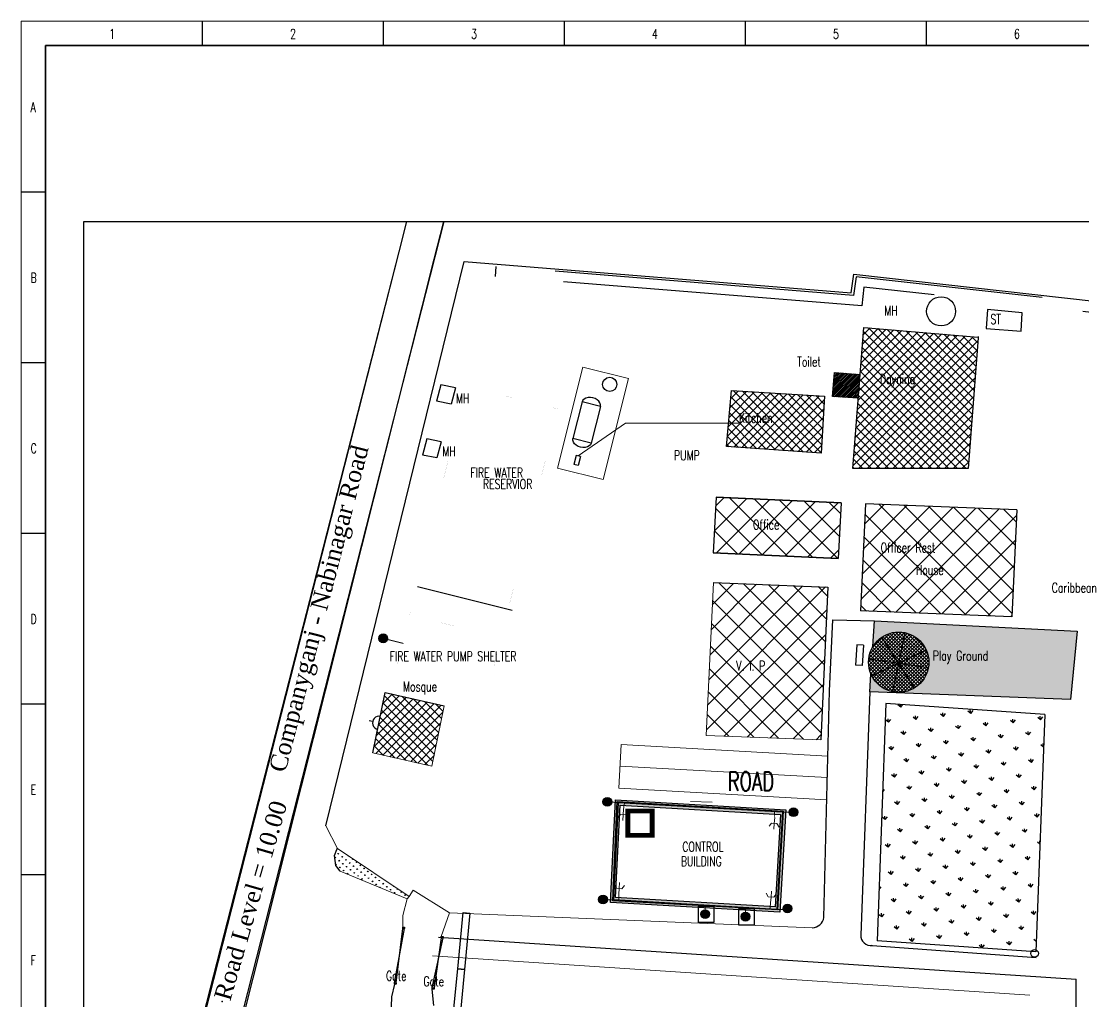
# Model space of a CAD drawing. Header units: inches. Extents: x 517790 to 538444, y 301815 to 302461.
# Drawn here: x 517789.9 to 517902.6, y 302357.3 to 302461.4 of the extents above; entities that cross this region are included whole.
import ezdxf
from ezdxf.enums import TextEntityAlignment as Align

# ---------------------------------------------------------------- set-up
doc = ezdxf.new("R2010")
doc.units = ezdxf.units.IN
doc.header["$MEASUREMENT"] = 0
for name, pattern in [('DASHDOT', [25.4, 12.7, -6.35, 0, -6.35]), ('DASHED2', [9.525, 6.35, -3.175]), ('DIVIDE', [31.75, 12.7, -6.35, 0, -6.35, 0, -6.35])]:
    doc.linetypes.add(name, pattern=pattern)
doc.layers.add('Layout', color=6, linetype='Continuous', lineweight=15)
for name, color, linetype in [('电气-接地设计-接地线', 3, '接地线'), ('电缆敷设层', 1, 'Continuous'), ('硅胶总平面底图0804', 253, 'Continuous')]:
    doc.layers.add(name, color=color, linetype=linetype)
doc.styles.add('EESLTYPE', font='TXT.shx')
doc.styles.add('HZTXT', font='simplexs.shx', dxfattribs={"width": 0.7, "bigfont": 'hztxt.shx'})
doc.styles.add('HZTXTS', font='SIMPLEXS.shx', dxfattribs={"width": 0.7, "height": 800, "bigfont": 'HZTXT.shx'})
doc.styles.add('TEG BORDER', font='txt_qlt.shx', dxfattribs={"width": 0.7, "bigfont": 'hztxt.shx'})
doc.styles.add('TR', font='times.ttf')
doc.linetypes.add('接地线', pattern='A,500,["/",EESLTYPE,S=200,R=0,X=0,Y=-100],-200,60,-200', length=960)
doc.linetypes.add('组180_接地线', pattern='A,500,["/",EESLTYPE,S=200,R=-180,X=0,Y=100],-200,60,-200', length=960)
pattern_1 = [(45, (212697.14895, -2411906.5848), (-0.45666758436, 0.45666758436), []), (135, (212697.14895, -2411906.5848), (-0.45666758436, -0.45666758436), [])]
pattern_2 = [(45, (212697.149, -2411906.5848), (-1.267038796, 1.267038796), []), (135, (212697.149, -2411906.5848), (-1.267038796, -1.267038796), [])]

# ---------------------------------------------------------------- blocks, each defined once
blk = doc.blocks.new('PTJD2')
at = {"linetype": 'Continuous'}
blk.add_hatch(color=0, dxfattribs=at).paths.add_polyline_path([(150, 0, 1), (-150, 0, 1)])
at = {"color": 0, "linetype": 'Continuous'}
blk.add_circle((0, 0), 150, dxfattribs=at)
blk = doc.blocks.new('DOT-1', base_point=(100, 100))
blk.add_point((100, 100))
blk = doc.blocks.new('240 BORDER A2')
for p, q in [((37.12, 420), (37.12, 415)), ((74.25, 420), (74.25, 415)), ((111.38, 420), (111.38, 415)), ((148.5, 420), (148.5, 415)), ((185.63, 420), (185.63, 415)), ((0, 385), (5, 385)), ((0, 350), (5, 350)), ((0, 315), (5, 315)), ((0, 280), (5, 280)), ((0, 245), (5, 245))]:
    blk.add_line(p, q)
at = {"linetype": 'Continuous'}
for p, q in [((489, 415), (5, 415)), ((5, 415), (5, 5))]:
    blk.add_line(p, q, dxfattribs=at)
at = {"color": 5, "lineweight": 15}
blk.add_lwpolyline([(0, 420), (594, 420), (594, 0), (0, 0)], close=True, dxfattribs=at)
blk.add_lwpolyline([(5, 415), (589, 415), (589, 5), (5, 5)], close=True)
at = {"char_height": 2, "width": 2, "attachment_point": 1, "style": 'TEG BORDER'}
for s, insert in [('1', (18.05, 418.41)), ('2', (55.17, 418.41)), ('3', (92.3, 418.41)), ('4', (129.42, 418.41)), ('5', (166.55, 418.41)), ('6', (203.67, 418.41)), ('A', (1.91, 403.39)), ('B', (1.91, 368.39)), ('C', (1.91, 333.39)), ('D', (1.91, 298.39)), ('E', (1.91, 263.39)), ('F', (1.91, 228.39))]:
    blk.add_mtext(s, dxfattribs=dict(at, insert=insert))

msp = doc.modelspace()

# ---------------------------------------------------------------- hatches: boundary and pattern name
at = {"ltscale": 10}
h = msp.add_hatch(color=9, dxfattribs=at)
h.dxf.hatch_style = 1
h.paths.add_polyline_path([(517852.94, 302378.72), (517852.92, 302378.46), (517853.11, 302378.45), (517853.11, 302378.55), (517870.73, 302377.53), (517870.13, 302367.05), (517852.66, 302368.03), (517853.11, 302378.45), (517852.92, 302378.46), (517852.41, 302367.86), (517870.39, 302366.83), (517871.01, 302377.68)])
h.paths.add_polyline_path([(517853.26, 302378.44), (517852.75, 302368.14), (517870.06, 302367.11), (517870.65, 302377.46)], flags=17)
h.paths.add_polyline_path([(517870.44, 302377.18), (517869.89, 302367.39), (517852.94, 302368.36), (517853.44, 302378.16)], flags=16)
h.paths.add_polyline_path([(517856.83, 302377.55), (517856.83, 302374.97), (517854.24, 302374.97), (517854.24, 302377.55)], flags=0)
h.paths.add_polyline_path([(517859.48, 302371.43), (517864.61, 302371.43), (517864.61, 302372.98), (517859.48, 302372.98)], flags=8)
h.paths.add_polyline_path([(517859.57, 302372.98), (517864.84, 302372.98), (517864.84, 302374.53), (517859.57, 302374.53)], flags=8)
at = {"ltscale": 10, "true_color": 0xb87333}
h = msp.add_hatch(color=35, dxfattribs=at)
h.dxf.hatch_style = 1
h.paths.add_polyline_path([(517852.66, 302368.03), (517870.13, 302367.05), (517870.73, 302377.53), (517853.11, 302378.55)])
h.paths.add_polyline_path([(517852.75, 302368.14), (517870.06, 302367.11), (517870.65, 302377.46), (517853.26, 302378.44)], flags=16)
h.paths.add_polyline_path([(517853.44, 302378.16), (517870.44, 302377.18), (517869.89, 302367.39), (517852.94, 302368.36)], flags=0)
h.paths.add_polyline_path([(517854.24, 302377.55), (517856.83, 302377.55), (517856.83, 302374.97), (517854.24, 302374.97)], flags=0)
h.paths.add_polyline_path([(517859.48, 302371.43), (517864.61, 302371.43), (517864.61, 302372.98), (517859.48, 302372.98)], flags=8)
h.paths.add_polyline_path([(517859.57, 302372.98), (517864.84, 302372.98), (517864.84, 302374.53), (517859.57, 302374.53)], flags=8)
at = {"layer": '硅胶总平面底图0804', "lineweight": -3}
h = msp.add_hatch(dxfattribs=at)
h.set_pattern_fill('ANSI37', color=9, scale=5.166604, style=0)
h.set_pattern_definition(pattern_1)
h.paths.add_polyline_path([(517878.12, 302413.88), (517890.37, 302413.88), (517891.44, 302427.75), (517891.44, 302427.82), (517879.29, 302428.87)])
h.paths.add_polyline_path([(517880.29, 302421.3), (517890.76, 302420.85), (517890.92, 302424.51), (517880.45, 302424.97)], flags=24)
h.paths.add_polyline_path([(517890.36, 302413.82), (517890.54, 302413.84), (517890.52, 302413.97), (517890.34, 302413.94)], flags=9)
h.paths.add_polyline_path([(517891.3, 302427.66), (517891.64, 302427.71), (517891.63, 302427.83), (517891.28, 302427.79)], flags=9)
h.paths.add_polyline_path([(517878.89, 302421.39), (517879.4, 302421.46), (517879.38, 302421.58), (517878.87, 302421.51)], flags=24)
h.paths.add_polyline_path([(517877.98, 302413.79), (517878.32, 302413.84), (517878.31, 302413.96), (517877.96, 302413.92)], flags=9)
h = msp.add_hatch(dxfattribs=at)
h.set_pattern_fill('ANSI31', color=9, scale=1.033321, style=0)
h.set_pattern_definition([(45, (212697.14895, -2411906.5848), (-0.091333516872, 0.091333516872), [])])
h.paths.add_polyline_path([(517878.9, 302423.88), (517876.16, 302424.08), (517875.96, 302421.52), (517878.71, 302421.37)])
h.paths.add_polyline_path([(517875.81, 302421.44), (517876.81, 302421.57), (517876.79, 302421.7), (517875.79, 302421.56)], flags=9)
h = msp.add_hatch(dxfattribs=at)
h.set_pattern_fill('ANSI37', color=9, scale=5.166604, style=0)
h.set_pattern_definition(pattern_1)
h.paths.add_polyline_path([(517874.76, 302415.53), (517875.13, 302421.57), (517865.24, 302422.18), (517864.72, 302416.22)])
h.paths.add_polyline_path([(517865.5, 302417.85), (517874.95, 302417.44), (517875.08, 302420.29), (517865.63, 302420.71)], flags=24)
h.paths.add_polyline_path([(517874.61, 302415.45), (517874.86, 302415.48), (517874.84, 302415.6), (517874.59, 302415.57)], flags=9)
h.paths.add_polyline_path([(517864.67, 302416.1), (517865.43, 302416.2), (517865.41, 302416.33), (517864.66, 302416.22)], flags=9)
h = msp.add_hatch(dxfattribs=at)
h.set_pattern_fill('ANSI37', color=9, scale=14.334908, style=0)
h.set_pattern_definition(pattern_2)
h.paths.add_polyline_path([(517876.56, 302404.33), (517876.87, 302410.24), (517863.62, 302410.87), (517863.31, 302404.96)])
h.paths.add_polyline_path([(517866.99, 302406.53), (517874.8, 302406.19), (517874.92, 302409.05), (517867.12, 302409.39)], flags=24)
h.paths.add_polyline_path([(517876.73, 302410.16), (517877.39, 302410.24), (517877.37, 302410.37), (517876.71, 302410.28)], flags=9)
h.paths.add_polyline_path([(517863.47, 302410.79), (517864.13, 302410.87), (517864.11, 302411), (517863.46, 302410.91)], flags=9)
h.paths.add_polyline_path([(517876.42, 302404.25), (517877.07, 302404.34), (517877.06, 302404.46), (517876.4, 302404.37)], flags=9)
h = msp.add_hatch(dxfattribs=at)
h.set_pattern_fill('ANSI37', color=9, scale=14.334908, style=0)
h.set_pattern_definition(pattern_2)
h.paths.add_polyline_path([(517895.54, 302409.51), (517879.46, 302410.13), (517878.92, 302398.79), (517895, 302398.17)])
h.paths.add_polyline_path([(517884.3, 302401.75), (517892.06, 302401.41), (517892.18, 302404.13), (517884.42, 302404.47)], flags=24)
h.paths.add_polyline_path([(517880.55, 302404.1), (517895.36, 302403.45), (517895.49, 302406.31), (517880.67, 302406.96)], flags=24)
h.paths.add_polyline_path([(517895.51, 302409.37), (517896.01, 302409.44), (517895.99, 302409.56), (517895.5, 302409.49)], flags=9)
h.paths.add_polyline_path([(517879.32, 302410.05), (517879.81, 302410.11), (517879.79, 302410.23), (517879.3, 302410.17)], flags=9)
h.paths.add_polyline_path([(517878.77, 302398.71), (517879.27, 302398.77), (517879.25, 302398.9), (517878.76, 302398.83)], flags=9)
at = {"layer": '硅胶总平面底图0804', "linetype": 'Continuous', "lineweight": 20}
h = msp.add_hatch(dxfattribs=at)
h.set_pattern_fill('ANSI37', color=253, scale=14.334908, style=0)
h.set_pattern_definition(pattern_2)
h.paths.add_polyline_path([(517875.46, 302401.32), (517863.32, 302401.79), (517862.57, 302385.57), (517874.72, 302385.1)])
h.paths.add_polyline_path([(517875.32, 302401.24), (517875.89, 302401.32), (517875.88, 302401.44), (517875.3, 302401.36)], flags=9)
h.paths.add_polyline_path([(517862.43, 302385.49), (517863, 302385.57), (517862.99, 302385.69), (517862.41, 302385.61)], flags=9)
h.paths.add_polyline_path([(517874.57, 302385.02), (517875.15, 302385.1), (517875.13, 302385.22), (517874.56, 302385.15)], flags=9)
h.paths.add_polyline_path([(517865.28, 302391.56), (517873.2, 302391.4), (517873.26, 302394.13), (517865.33, 302394.29)], flags=24)
at = {"layer": '硅胶总平面底图0804', "lineweight": -3}
h = msp.add_hatch(dxfattribs=at)
h.set_pattern_fill('AR-SAND', color=9, scale=0.206664, style=0)
h.set_pattern_definition([(37.5, (212697.14895, -2411906.5848), (-0.013018469264, 0.398205410326), [0, -0.314129518968, 0, -0.351329067267, 0, -0.335829255475]), (7.5, (212697.14895, -2411906.5848), (0.36574941125, 0.58323643811), [0, -0.169464608917, 0, -0.283129895385, 0, -0.10849868254]), (327.5, (212696.89475, -2411906.5848), (0.64358150331, 0.00116952353), [0, -0.103332078608, 0, -0.37199548299, 0, -0.485660769457]), (317.5, (212696.89475, -2411906.5848), (0.62125862122, 0.18138408094), [0, -0.051666039304, 0, -0.243863705514, 0, -0.27899661224])])
h.paths.add_polyline_path([(517880.43, 302397.73), (517880.25, 302394.99, -0.760925), (517886.19, 302393.34, -0.815138), (517880.05, 302392.08), (517879.93, 302390.19), (517901.21, 302389.37), (517901.92, 302396.64)])
h.paths.add_polyline_path([(517885.9, 302391.96), (517900.77, 302391.29), (517900.94, 302394.95), (517886.07, 302395.62)], flags=24)
h.paths.add_polyline_path([(517901.06, 302389.29), (517901.32, 302389.32), (517901.31, 302389.44), (517901.05, 302389.41)], flags=9)
h.paths.add_polyline_path([(517879.78, 302390.11), (517880.04, 302390.15), (517880.03, 302390.27), (517879.77, 302390.23)], flags=9)
h.paths.add_polyline_path([(517880.29, 302397.64), (517880.55, 302397.68), (517880.53, 302397.8), (517880.27, 302397.77)], flags=9)
h = msp.add_hatch(dxfattribs=at)
h.set_pattern_fill('ANSI37', color=9, scale=2.066642, style=0)
h.set_pattern_definition([(45, (212697.14895, -2411906.5848), (-0.182667033744, 0.182667033744), []), (135, (212697.14895, -2411906.5848), (-0.182667033744, -0.182667033744), [])])
h.paths.add_polyline_path([(517882.97, 302393.25), (517882.97, 302393.25), (517883.64, 302396.47, 0.202785), (517881.2, 302395.99)])
h.paths.add_polyline_path([(517885.91, 302394.64, 0.241711), (517883.64, 302396.47), (517882.97, 302393.25), (517882.97, 302393.25)])
h.paths.add_polyline_path([(517886.14, 302392.79, 0.043465), (517886.19, 302393.34, 0.104423), (517885.91, 302394.64), (517882.97, 302393.25)])
h.paths.add_polyline_path([(517884.67, 302390.62, 0.214629), (517886.14, 302392.79), (517882.97, 302393.25), (517882.97, 302393.25), (517882.97, 302393.25)])
h.paths.add_polyline_path([(517882.34, 302390.21, 0.191626), (517884.67, 302390.62), (517882.97, 302393.25)])
h.paths.add_polyline_path([(517880.13, 302391.91, 0.228937), (517882.34, 302390.21), (517882.97, 302393.25), (517882.97, 302393.25)])
h.paths.add_polyline_path([(517879.81, 302393.71, 0.02841), (517879.79, 302393.34, 0.116674), (517880.13, 302391.91), (517882.97, 302393.25), (517882.97, 302393.25)])
h.paths.add_polyline_path([(517879.81, 302393.71), (517882.97, 302393.25), (517881.2, 302395.99, 0.219125)])
at = {"layer": '硅胶总平面底图0804', "linetype": 'Continuous', "lineweight": 20}
h = msp.add_hatch(dxfattribs=at)
h.set_pattern_fill('ANSI37', color=253, scale=5.166604, style=0)
h.set_pattern_definition(pattern_1)
h.paths.add_polyline_path([(517828.49, 302390.11), (517827.2, 302383.71), (517833.46, 302382.31), (517834.75, 302388.71)])
at = {"layer": '硅胶总平面底图0804', "lineweight": -3, "ltscale": 200}
h = msp.add_hatch(dxfattribs=at)
h.set_pattern_fill('GRASS', color=9, scale=2.066642, angle=6.1349, style=0)
h.set_pattern_definition([(96.134935224, (212697.149, -2411906.5848), (-1.6091406427, 1.29679365264), [0.3874952948, -2.5351772464]), (51.13493522, (212697.149, -2411906.5848), (-1.6091406431, 1.296793653), [0.3874952948, -1.6791462774]), (141.13493522, (212697.149, -2411906.5848), (-1.296793653, -1.6091406431), [0.3874952948, -1.6791462774])])
h.paths.add_polyline_path([(517898.49, 302387.79), (517881.64, 302388.97), (517880.7, 302363.78), (517897.55, 302362.59)])
at = {"layer": '硅胶总平面底图0804', "linetype": 'Continuous', "lineweight": 20}
h = msp.add_hatch(dxfattribs=at)
h.set_pattern_fill('GRASS', color=253, scale=0.51666, angle=6.1349, style=0)
h.set_pattern_definition([(96.134935224, (212697.14895, -2411906.5848), (-0.402285160675, 0.32419841316), [0.09687382369, -0.63379431161]), (51.134935224, (212697.14895, -2411906.5848), (-0.40228516078, 0.32419841325), [0.09687382369, -0.41978656934]), (141.134935224, (212697.14895, -2411906.5848), (-0.32419841325, -0.40228516078), [0.09687382369, -0.41978656934])])
h.paths.add_polyline_path([(517830.83, 302368.23), (517831.04, 302368.48), (517823.42, 302373.58), (517823.37, 302373.45), (517823.12, 302372.83), (517823.26, 302371.78), (517823.71, 302371.16)])
h.paths.add_polyline_path([(517821.62, 302353.97), (517821.15, 302353.54), (517820.86, 302352.58), (517821.1, 302351.81), (517828.95, 302354.69), (517828.71, 302355.14), (517829.18, 302355.31), (517829.08, 302355.82)])
h.paths.add_polyline_path([(517830.7, 302368.21), (517831.11, 302368.27), (517831.09, 302368.39), (517830.68, 302368.34)], flags=9)
h.paths.add_polyline_path([(517823.22, 302373.37), (517823.56, 302373.42), (517823.55, 302373.54), (517823.21, 302373.49)], flags=25)
h.paths.add_polyline_path([(517822.98, 302372.75), (517823.32, 302372.8), (517823.3, 302372.92), (517822.96, 302372.88)], flags=9)
h.paths.add_polyline_path([(517823.12, 302371.69), (517823.46, 302371.74), (517823.44, 302371.86), (517823.1, 302371.82)], flags=9)
h.paths.add_polyline_path([(517823.57, 302371.08), (517823.91, 302371.12), (517823.9, 302371.25), (517823.55, 302371.2)], flags=25)
h.paths.add_polyline_path([(517830.69, 302368.15), (517830.87, 302368.17), (517830.85, 302368.29), (517830.67, 302368.27)], flags=9)
h.paths.add_polyline_path([(517830.9, 302368.39), (517831.07, 302368.42), (517831.06, 302368.54), (517830.88, 302368.52)], flags=9)
h.paths.add_polyline_path([(517821.48, 302353.88), (517821.82, 302353.93), (517821.81, 302354.05), (517821.46, 302354.01)], flags=25)
h.paths.add_polyline_path([(517821, 302353.46), (517821.34, 302353.5), (517821.33, 302353.62), (517820.99, 302353.58)], flags=25)
h.paths.add_polyline_path([(517820.72, 302352.49), (517821.06, 302352.54), (517821.04, 302352.66), (517820.7, 302352.62)], flags=9)
h.paths.add_polyline_path([(517820.96, 302351.73), (517821.13, 302351.76), (517821.12, 302351.88), (517820.94, 302351.85)], flags=9)
h.paths.add_polyline_path([(517828.93, 302355.74), (517829.11, 302355.77), (517829.09, 302355.89), (517828.92, 302355.86)], flags=9)

# ---------------------------------------------------------------- linework, layer by layer
at = {"color": 9, "ltscale": 10}
for points in [[(517852.94, 302378.72), (517871.01, 302377.68), (517870.39, 302366.83), (517852.41, 302367.86)], [(517853.44, 302378.16), (517870.44, 302377.18), (517869.89, 302367.39), (517852.94, 302368.36)]]:
    msp.add_lwpolyline(points, close=True, dxfattribs=at)
at = {"color": 35, "ltscale": 10, "true_color": 0xb87333}
for points in [[(517853.11, 302378.55), (517870.73, 302377.53), (517870.13, 302367.05), (517852.66, 302368.03)], [(517853.26, 302378.44), (517870.65, 302377.46), (517870.06, 302367.11), (517852.75, 302368.14)]]:
    msp.add_lwpolyline(points, close=True, dxfattribs=at)
at = {"color": 1, "lineweight": 18}
for points in [[(517854.27, 302376.73), (517854.04, 302377.13), (517853.46, 302377.17), (517853.2, 302376.84)], [(517853.79, 302377.76), (517853.79, 302377.76), (517853.75, 302377.15), (517853.71, 302376.53)], [(517869.83, 302376.85), (517869.83, 302376.85), (517869.79, 302376.24), (517869.74, 302375.62)], [(517870.31, 302375.82), (517870.07, 302376.22), (517869.5, 302376.26), (517869.23, 302375.93)], [(517853.28, 302368.72), (517853.28, 302368.72), (517853.32, 302369.33), (517853.37, 302369.95)], [(517852.8, 302369.75), (517853.04, 302369.35), (517853.61, 302369.31), (517853.88, 302369.64)], [(517868.92, 302368.84), (517869.15, 302368.44), (517869.73, 302368.4), (517869.99, 302368.73)], [(517869.4, 302367.81), (517869.4, 302367.81), (517869.44, 302368.42), (517869.48, 302369.03)]]:
    msp.add_lwpolyline(points, dxfattribs=at)
for points in [[(517861.73, 302367.45), (517863.37, 302367.45), (517863.37, 302365.71), (517861.73, 302365.71)], [(517866.01, 302367.19), (517867.65, 302367.19), (517867.65, 302365.45), (517866.01, 302365.45)]]:
    msp.add_lwpolyline(points, close=True)
at = {"layer": 'Layout', "color": 9, "linetype": 'DIVIDE', "ltscale": 2}
for p, q in [((517849.46, 302424.66), (517846.79, 302413.94)), ((517854.32, 302423.45), (517849.46, 302424.66)), ((517854.32, 302423.45), (517851.64, 302412.73)), ((517851.64, 302412.73), (517846.79, 302413.94))]:
    msp.add_line(p, q, dxfattribs=at)
at = {"layer": 'Layout', "color": 9, "lineweight": -3}
for p, q in [((517849.39, 302420.96), (517848.42, 302417.08)), ((517851.33, 302420.47), (517849.39, 302420.96)), ((517851.33, 302420.47), (517850.36, 302416.59)), ((517850.36, 302416.59), (517848.42, 302417.08)), ((517848.75, 302415.29), (517848.51, 302414.32)), ((517849.23, 302415.17), (517848.75, 302415.29)), ((517849.23, 302415.17), (517848.99, 302414.2)), ((517848.99, 302414.2), (517848.51, 302414.32)), ((517834.16, 302364.16), (517901.82, 302359.69)), ((517901.82, 302315.66), (517901.82, 302359.69))]:
    msp.add_line(p, q, dxfattribs=at)
at = {"layer": 'Layout', "color": 9}
for p, q in [((517848.99, 302415.23), (517854, 302418.69)), ((517854, 302418.69), (517866.03, 302418.69)), ((517860.91, 302378.57), (517863.19, 302378.48))]:
    msp.add_line(p, q, dxfattribs=at)
at = {"layer": 'Layout', "color": 9, "linetype": 'DASHDOT', "ltscale": 5}
for p, q in [((517833.53, 302362.19), (517899.57, 302357.84)), ((517862.67, 302288.88), (517862.67, 302360.29)), ((517899.57, 302287.16), (517899.57, 302357.84))]:
    msp.add_line(p, q, dxfattribs=at)
at = {"layer": 'Layout', "color": 9, "const_width": 0.001}
msp.add_lwpolyline([(517831.09, 302398.36), (517837.14, 302422.61), (517846.85, 302420.2), (517840.8, 302395.94)], close=True, dxfattribs=at)
msp.add_lwpolyline([(517831.09, 302398.34), (517840.79, 302395.92), (517839.34, 302390.1), (517829.64, 302392.52), (517831.09, 302398.34)], dxfattribs=at)
at = {"layer": 'Layout', "color": 9, "lineweight": -3}
msp.add_circle((517852.32, 302422.82), 0.75, dxfattribs=at)
msp.add_ellipse((517850.36, 302420.72), major_axis=(0.97, -0.242), ratio=0.693169, start_param=0, end_param=3.141593, dxfattribs=at)
at = {"layer": 'Layout', "color": 9, "lineweight": -3, "extrusion": (0, 0, -1)}
msp.add_ellipse((517849.39, 302416.83), major_axis=(0.97, -0.242), ratio=0.693169, start_param=0, end_param=3.141593, dxfattribs=at)
at = {"layer": '电气-接地设计-接地线', "linetype": '组180_接地线', "ltscale": 0.01, "const_width": 0.103}
for points in [[(517830.43, 302395.33), (517828.29, 302395.87)], [(517862.45, 302367.57), (517862.45, 302366.6)], [(517866.73, 302367.31), (517866.73, 302366.34)]]:
    msp.add_lwpolyline(points, dxfattribs=at)
at = {"layer": '电气-接地设计-接地线', "color": 1, "linetype": '接地线', "ltscale": 0.005, "const_width": 0.103}
for points in [[(517852.07, 302378.52), (517853.11, 302378.45)], [(517871.82, 302377.42), (517870.73, 302377.43)], [(517851.61, 302368.16), (517852.67, 302368.11)], [(517871.18, 302367.1), (517870.14, 302367.11)]]:
    msp.add_lwpolyline(points, dxfattribs=at)
at = {"layer": '电气-接地设计-接地线', "color": 35, "linetype": '接地线', "ltscale": 0.005, "true_color": 0xb87333, "const_width": 0.103}
for points in [[(517853.79, 302377.76), (517853.89, 302378.41)], [(517869.83, 302376.85), (517869.82, 302377.5)], [(517853.28, 302368.72), (517853.29, 302368.07)], [(517869.4, 302367.81), (517869.32, 302367.16)]]:
    msp.add_lwpolyline(points, dxfattribs=at)
at = {"layer": '电气-接地设计-接地线', "color": 6, "linetype": 'Continuous'}
for points in [[(517836.76, 302366.78), (517837.49, 302366.71), (517836.92, 302360.74), (517836.19, 302360.8)], [(517836.19, 302360.8), (517836.92, 302360.74), (517836.35, 302354.76), (517835.62, 302354.83)]]:
    msp.add_lwpolyline(points, close=True, dxfattribs=at)
at = {"layer": '电缆敷设层', "color": 7, "ltscale": 10}
msp.add_lwpolyline([(517796.52, 302440.09), (518040.98, 302440.09), (518040.98, 302270.84), (517796.52, 302270.84)], close=True, dxfattribs=at)
at = {"layer": '硅胶总平面底图0804', "color": 9, "lineweight": -3}
for p, q in [((517833.7, 302436.12), (517834.71, 302440.09)), ((517810.8, 302345.19), (517833.7, 302436.12)), ((517863.62, 302410.87), (517863.31, 302404.96)), ((517876.87, 302410.24), (517863.62, 302410.87)), ((517863.62, 302410.87), (517876.87, 302410.24)), ((517876.87, 302410.24), (517876.56, 302404.33)), ((517876.56, 302404.33), (517863.31, 302404.96)), ((517863.31, 302404.96), (517876.56, 302404.33)), ((517875.64, 302390.31), (517876, 302397.84)), ((517875.64, 302390.31), (517876, 302397.84)), ((517875.64, 302390.31), (517876, 302397.84)), ((517876, 302397.84), (517880.43, 302397.73)), ((517876, 302397.84), (517880.43, 302397.73)), ((517876, 302397.84), (517880.43, 302397.73)), ((517880.43, 302397.73), (517901.92, 302396.64)), ((517880.43, 302397.73), (517901.92, 302396.64)), ((517880.43, 302397.73), (517901.92, 302396.64)), ((517901.92, 302396.64), (517901.21, 302389.37)), ((517875.06, 302366.26), (517875.64, 302390.31)), ((517875.06, 302366.26), (517875.64, 302390.31)), ((517875.06, 302366.26), (517875.64, 302390.31)), ((517879.93, 302390.19), (517878.96, 302364.39)), ((517901.21, 302389.37), (517879.93, 302390.19))]:
    msp.add_line(p, q, dxfattribs=at)
at = {"layer": '硅胶总平面底图0804', "lineweight": -3}
msp.add_line((517841.96, 302398.83), (517831.93, 302401.33), dxfattribs=at)
at = {"layer": '硅胶总平面底图0804', "color": 253, "linetype": 'Continuous', "lineweight": 20}
for p, q in [((517853.54, 302384.62), (517853.28, 302379.98)), ((517853.54, 302384.62), (517875.47, 302383.37)), ((517853.41, 302382.3), (517875.41, 302381.09)), ((517853.28, 302379.98), (517875.36, 302378.72)), ((517831.46, 302369.15), (517831.04, 302368.48)), ((517835.33, 302366.74), (517831.46, 302369.15)), ((517834.43, 302364.23), (517835.33, 302366.74)), ((517835.33, 302366.74), (517873.81, 302365.16))]:
    msp.add_line(p, q, dxfattribs=at)
at = {"layer": '硅胶总平面底图0804', "color": 9, "lineweight": -3, "ltscale": 200}
for p, q in [((517822.21, 302375.98), (517822.21, 302375.98)), ((517833.66, 302356.93), (517833.48, 302358.63))]:
    msp.add_line(p, q, dxfattribs=at)
at = {"layer": '硅胶总平面底图0804', "color": 9, "lineweight": -3}
for points in [[(517830.76, 302440.09), (517829.95, 302436.9), (517806.93, 302346.47), (517799.05, 302315.58), (517796.52, 302305.7)], [(517834.72, 302440.09), (517810.5, 302344.95), (517796.52, 302290.5)], [(517829.95, 302436.9), (517806.64, 302345.91), (517796.52, 302306.47)], [(517892.41, 302430.78), (517892.28, 302428.76), (517895.99, 302428.45), (517896.08, 302430.42), (517892.41, 302430.78)], [(517878.12, 302413.88), (517879.29, 302428.87), (517891.44, 302427.82)], [(517891.44, 302427.75), (517890.37, 302413.88), (517878.12, 302413.88)], [(517891.43, 302427.9), (517891.44, 302427.75)], [(517878.71, 302421.37), (517875.96, 302421.52), (517876.16, 302424.08), (517878.9, 302423.88)], [(517834.41, 302422.76), (517833.95, 302421.04)], [(517835.95, 302422.45), (517834.41, 302422.76)], [(517835.95, 302422.45), (517835.49, 302420.73)], [(517874.76, 302415.53), (517864.72, 302416.22), (517865.24, 302422.18), (517875.13, 302421.57), (517874.76, 302415.53)], [(517835.49, 302420.73), (517833.95, 302421.04)], [(517832.9, 302417.04), (517832.44, 302415.32)], [(517834.44, 302416.73), (517832.9, 302417.04)], [(517834.44, 302416.73), (517833.98, 302415.01)], [(517833.98, 302415.01), (517832.44, 302415.32)], [(517879.46, 302410.13), (517878.92, 302398.79)], [(517895.54, 302409.51), (517879.46, 302410.13)], [(517895.54, 302409.51), (517895, 302398.17)], [(517863.33, 302401.79), (517875.46, 302401.32)], [(517863.33, 302401.79), (517875.46, 302401.32)], [(517875.46, 302401.32), (517874.72, 302385.1)], [(517875.46, 302401.32), (517874.72, 302385.1)], [(517875.46, 302401.32), (517875.46, 302401.32)], [(517895, 302398.17), (517878.92, 302398.79)], [(517880.25, 302394.99), (517880.43, 302397.73)], [(517901.92, 302396.64), (517901.21, 302389.37), (517879.93, 302390.19), (517878.96, 302364.39), (517879.02, 302364.34)], [(517901.92, 302396.64), (517901.21, 302389.37), (517879.93, 302390.19), (517878.96, 302364.39), (517879.02, 302364.34)], [(517884.67, 302390.62), (517881.2, 302396)], [(517883.64, 302396.47), (517882.34, 302390.21)], [(517878.55, 302395.18), (517878.42, 302393.03)], [(517879.25, 302395.14), (517878.55, 302395.18)], [(517879.25, 302395.14), (517879.13, 302392.99)], [(517879.81, 302393.71), (517886.14, 302392.79)], [(517880.13, 302391.91), (517885.95, 302394.65)], [(517879.13, 302392.99), (517878.42, 302393.03)], [(517879.93, 302390.19), (517880.05, 302392.08)], [(517827.2, 302383.71), (517828.49, 302390.11)], [(517828.49, 302390.11), (517834.75, 302388.71)], [(517827.16, 302387.05), (517826.8, 302387.13)], [(517829.47, 302359.33), (517830.55, 302365.08)], [(517829.67, 302359.33), (517830.35, 302365.08)], [(517833.48, 302358.78), (517834.63, 302364.08)], [(517834.43, 302364.08), (517833.68, 302358.78)], [(517880.12, 302363.32), (517880.18, 302363.27), (517897.57, 302362.01)], [(517880.18, 302363.27), (517880.18, 302363.27), (517897.57, 302362.01)]]:
    msp.add_lwpolyline(points, dxfattribs=at)
at = {"layer": '硅胶总平面底图0804', "color": 9, "lineweight": -3, "ltscale": 200}
for points in [[(517822.21, 302375.98), (517836.88, 302435.86), (517877.96, 302432.52), (517878.24, 302434.53), (517945.31, 302426.99), (517945.44, 302428.56), (518035.81, 302423.6)], [(517881.64, 302388.97), (517880.7, 302363.78)], [(517898.49, 302387.79), (517881.64, 302388.97)], [(517898.49, 302387.79), (517897.55, 302362.59)], [(517823.71, 302371.16), (517823.26, 302371.78), (517823.12, 302372.83), (517823.37, 302373.45), (517823.42, 302373.58)], [(517897.55, 302362.59), (517880.7, 302363.78)], [(517829.47, 302359.18), (517829.17, 302357.82), (517829.08, 302355.82)]]:
    msp.add_lwpolyline(points, dxfattribs=at)
at = {"layer": '硅胶总平面底图0804', "color": 9, "linetype": 'DASHED2', "lineweight": -3, "ltscale": 5}
for points in [[(517840.19, 302434.28), (517840.28, 302435.33)], [(517945.67, 302428.29), (517945.54, 302426.71), (517878.46, 302434.24), (517878.19, 302432.25), (517840.28, 302435.33)], [(517934.08, 302427.01), (517879.29, 302433.14), (517879.07, 302431.14), (517840.19, 302434.28)]]:
    msp.add_lwpolyline(points, dxfattribs=at)
at = {"layer": '硅胶总平面底图0804', "color": 253, "linetype": 'Continuous', "lineweight": 20}
for points in [[(517863.32, 302401.79), (517862.57, 302385.57)], [(517833.46, 302382.31), (517834.75, 302388.71)], [(517862.57, 302385.57), (517874.72, 302385.1)], [(517827.2, 302383.71), (517833.46, 302382.31)], [(517831.04, 302368.48), (517823.42, 302373.58), (517822.21, 302375.98)], [(517830.83, 302368.23), (517823.71, 302371.16)], [(517830.83, 302368.23), (517830.38, 302366.48), (517830.35, 302365.23)], [(517830.83, 302368.23), (517831.04, 302368.48)]]:
    msp.add_lwpolyline(points, dxfattribs=at)
at = {"layer": '硅胶总平面底图0804', "color": 253, "linetype": 'Continuous', "lineweight": 20, "const_width": 0.517}
msp.add_lwpolyline([(517854.24, 302374.97), (517854.24, 302377.55), (517856.83, 302377.55), (517856.83, 302374.97), (517854.24, 302374.97)], dxfattribs=at)
at = {"layer": '硅胶总平面底图0804', "color": 9, "lineweight": -3}
for points in [[(517830.35, 302365.23), (517830.55, 302365.23), (517830.55, 302365.08), (517830.35, 302365.08)], [(517834.43, 302364.23), (517834.63, 302364.23), (517834.63, 302364.08), (517834.43, 302364.08)], [(517829.47, 302359.33), (517829.67, 302359.33), (517829.67, 302359.18), (517829.47, 302359.18)], [(517833.48, 302358.78), (517833.68, 302358.78), (517833.68, 302358.63), (517833.48, 302358.63)]]:
    msp.add_lwpolyline(points, close=True, dxfattribs=at)
for centre, radius in [((517887.49, 302430.57), 1.54), ((517882.99, 302393.34), 3.2), ((517897.41, 302362.44), 0.401)]:
    msp.add_circle(centre, radius, dxfattribs=at)
for centre, radius, start, end in [((517827.85, 302386.91), 0.698, 78.5516, 258.5516), ((517873.74, 302366.49), 1.34, 273.1844, 350.0814), ((517880.05, 302364.35), 1.09, 177.7887, 276.968)]:
    msp.add_arc(centre, radius, start, end, dxfattribs=at)

# ---------------------------------------------------------------- block references
at = {"xscale": 0.5172815472000001, "yscale": 0.5172815472000001, "zscale": 0.5172815472000001}
msp.add_blockref('240 BORDER A2', (517789.87, 302244.09), dxfattribs=at)
at = {"layer": '电气-接地设计-接地线', "color": 1, "xscale": 0.003099962358235064, "yscale": 0.003099962358235064, "zscale": 0.001033320786078354}
for p in [(517828.29, 302395.87), (517852.07, 302378.52)]:
    msp.add_blockref('PTJD2', p, dxfattribs=at)
at = {"layer": '电气-接地设计-接地线', "color": 1, "zscale": 0.001033320786078354}
for p, xscale, yscale, rotation in [((517871.82, 302377.42), 0.003099962358235065, 0.003099962358235065, 92.88689447055955), ((517851.61, 302368.16), 0.003099962358235063, 0.003099962358235063, 356.7329241487573), ((517871.18, 302367.21), 0.003099962358235065, 0.003099962358235065, 182.8868944705595), ((517862.45, 302366.6), 0.00309996235823506, 0.00309996235823506, 269.9374414274223), ((517866.73, 302366.34), 0.00309996235823506, 0.00309996235823506, 269.9374414274223)]:
    msp.add_blockref('PTJD2', p, dxfattribs=dict(at, xscale=xscale, yscale=yscale, rotation=rotation))
at = {"layer": '硅胶总平面底图0804', "color": 9, "lineweight": -3, "xscale": 435.0816893722612, "yscale": 435.0816893722612, "zscale": 435.0816893722612, "rotation": 6.134935223768277}
msp.add_blockref('DOT-1', (517811.2, 302357.32), dxfattribs=at)

# ---------------------------------------------------------------- texts
at = {"layer": 'Layout', "color": 9, "style": 'HZTXT', "width": 0.7}
msp.add_text('ROAD', height=2, dxfattribs=at).set_placement((517867.3, 302379.7), align=Align.CENTER)
at = {"layer": '硅胶总平面底图0804', "color": 253, "linetype": 'Continuous', "lineweight": 20, "style": 'HZTXTS', "width": 0.7}
for s, height, p in [('MH', 1.033, (517881.47, 302430.65)), ('ST', 1.033, (517892.73, 302429.74)), ('Toilet', 1.033, (517872.22, 302425.23)), ('Dayning', 1.033, (517880.99, 302423.38)), ('MH', 1.033, (517836, 302421.35)), ('Kitchen', 1.033, (517866.04, 302419.26)), ('MH', 1.033, (517834.56, 302415.71)), ('Office', 1.033, (517867.53, 302407.94)), ('Officer Rest ', 1.0333, (517881.08, 302405.5)), ('House', 1.033, (517884.81, 302403.13)), ('Caribbean', 1.033, (517899.23, 302401.25)), ('Play Ground', 1.0333, (517886.61, 302394.03)), ('V. I. P', 1.033, (517865.76, 302392.96)), ('Mosque', 1.033, (517830.39, 302390.76)), ('Gate', 1.033, (517828.58, 302360.06)), ('Gate', 1.033, (517832.56, 302359.48)), ('Gate', 1.033, (517832.56, 302359.48))]:
    msp.add_text(s, height=height, dxfattribs=at).set_placement(p, align=Align.MIDDLE_LEFT)
at = {"layer": '硅胶总平面底图0804', "color": 9, "lineweight": -3, "style": 'TR'}
msp.add_text('Companyganj - Nabinagar Road', height=1.8199, rotation=75.608, dxfattribs=at).set_placement((517817.89, 302381.54))
at = {"layer": '硅胶总平面底图0804', "color": 253, "linetype": 'Continuous', "lineweight": 20, "style": 'HZTXTS', "width": 0.7}
for s, height, p in [('PUMP', 1.033, (517860.51, 302414.77)), ('FIRE WATER', 1.033, (517840.33, 302412.93)), ('RESERVIOR', 1.033, (517841.49, 302411.72)), ('FIRE WATER PUMP SHELTER', 1.0333, (517835.7, 302393.44)), ('CONTROL', 1.033, (517862.21, 302373.24)), ('BUILDING', 1.033, (517862.04, 302371.69))]:
    msp.add_text(s, height=height, dxfattribs=at).set_placement(p, align=Align.CENTER)
at = {"layer": '硅胶总平面底图0804', "color": 9, "lineweight": -3, "style": 'TR'}
msp.add_text('Road Level = 10.00', height=1.8199, rotation=73.8561, dxfattribs=at).set_placement((517811.17, 302357.56), align=Align.MIDDLE_LEFT)

doc.saveas('drawing.dxf')
